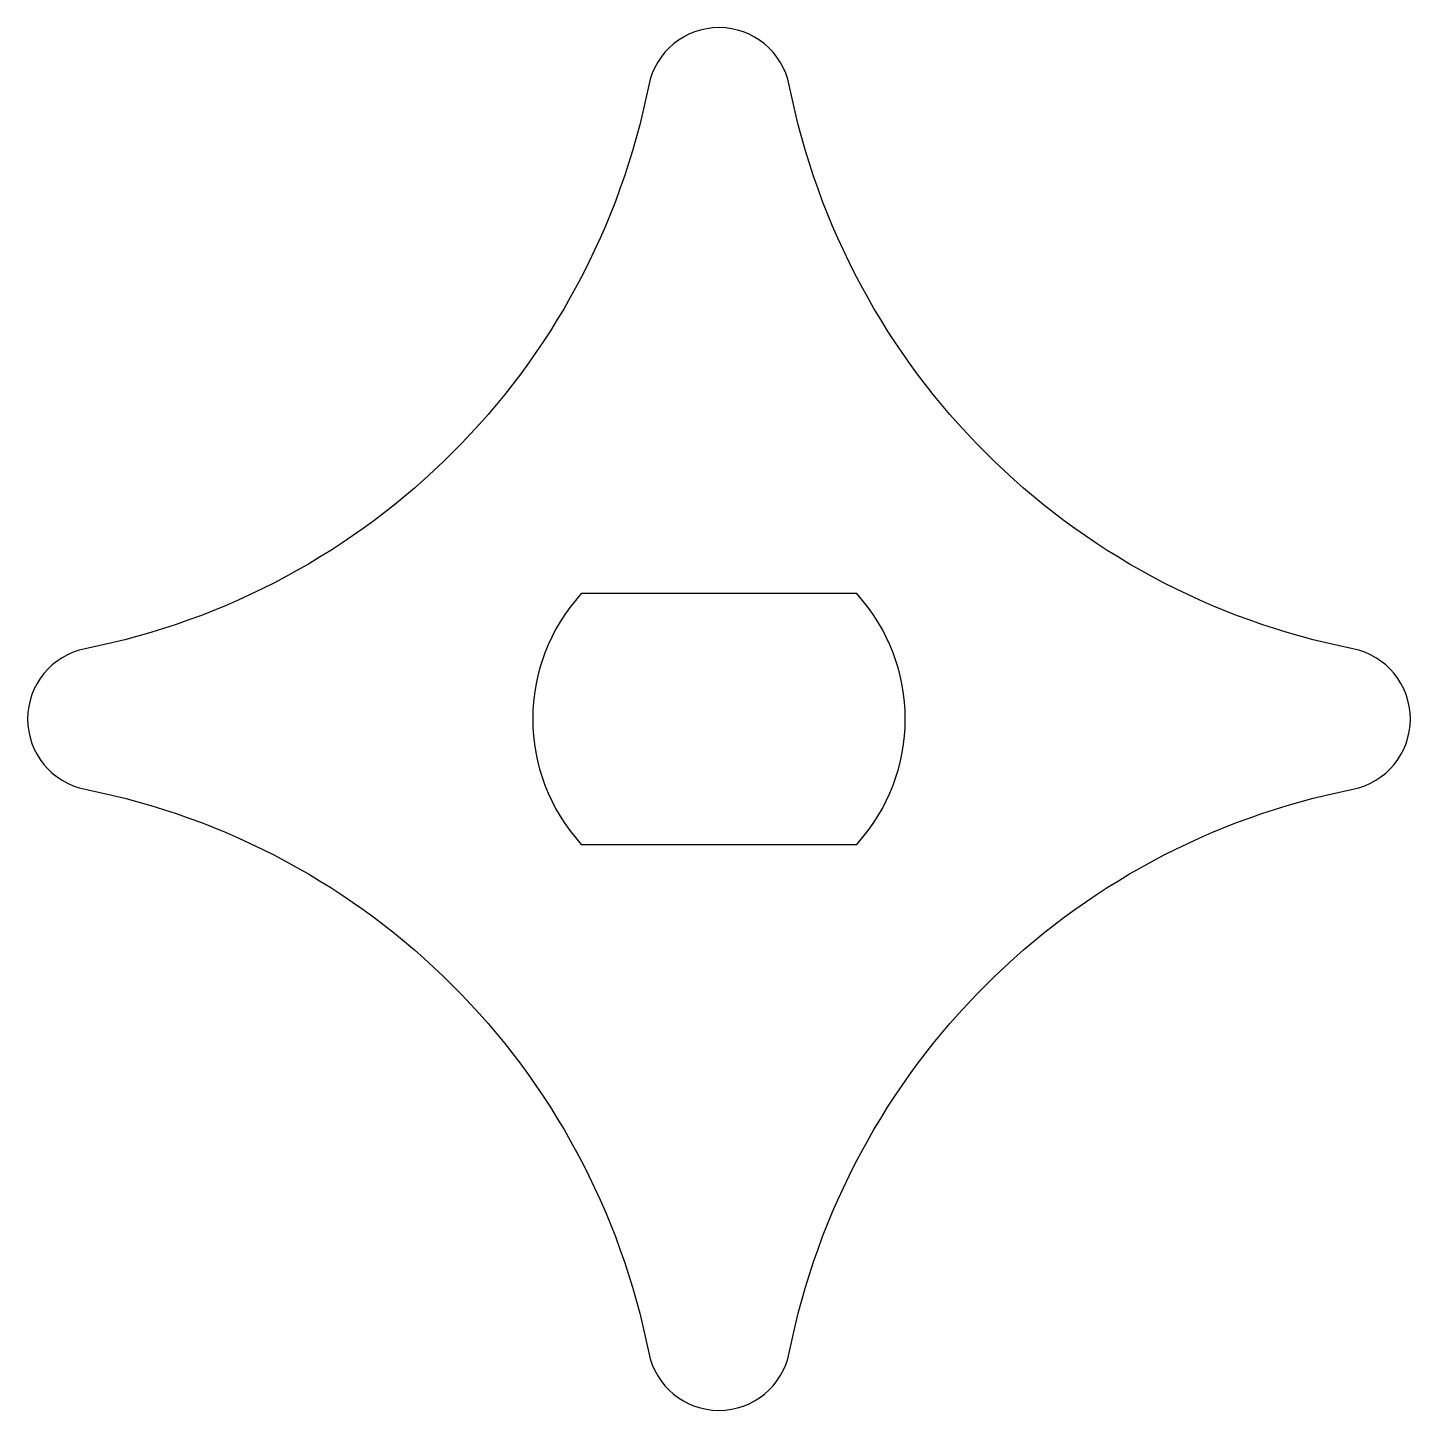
# Model space of a CAD drawing. Header units: millimetres. Extents: x -9.7 to 9.7, y -9.7 to 9.7.
import ezdxf

# ---------------------------------------------------------------- set-up
doc = ezdxf.new("R2010")
doc.units = ezdxf.units.MM
doc.layers.get('0').update_dxf_attribs({"linetype": 'CONTINUOUS'})

msp = doc.modelspace()

# ---------------------------------------------------------------- linework, layer by layer
for points in [[(-0.981, -8.845, 0.821155), (0.981, -8.845, -0.303657), (8.845, -0.981, 0.821155), (8.845, 0.981, -0.303657), (0.981, 8.845, 0.821155), (-0.981, 8.845, -0.303657), (-8.845, 0.981, 0.821155), (-8.845, -0.981, -0.303657)], [(-1.923, 1.75, 0.386921), (-1.923, -1.75), (1.923, -1.75, 0.386921), (1.923, 1.75)]]:
    msp.add_lwpolyline(points, format="xyb", close=True)

doc.saveas('drawing.dxf')
